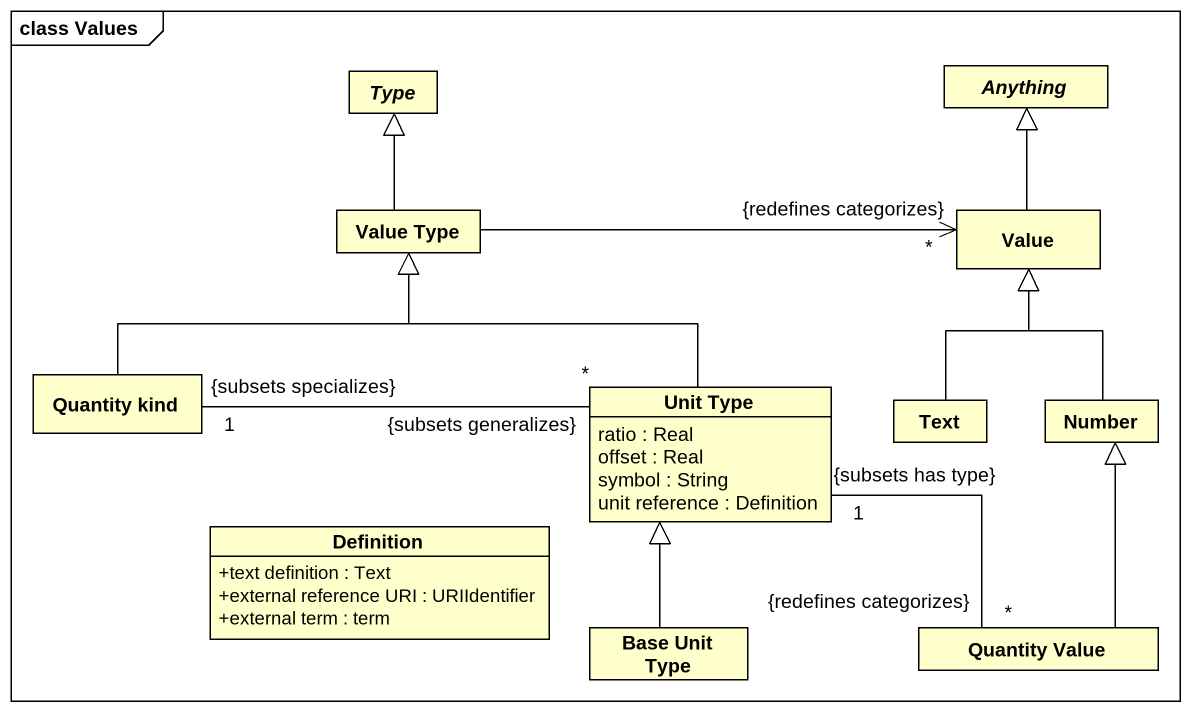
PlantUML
@startuml
mainframe class Values
hide circle
hide empty members
skinparam classAttributeIconSize 0
abstract class Type
abstract class Anything
class "Value Type" as Value_Type
class Value
class "Quantity kind" as Quantity_kind
class "Unit Type" as Unit_Type {
  ratio : Real
  offset : Real
  symbol : String
  unit reference : Definition
}
class Text
class Number
class Definition {
  +text definition : Text
  +external reference URI : URIIdentifier
  +external term : term
}
class "Base Unit Type" as Base_Unit_Type
class "Quantity Value" as Quantity_Value
Value_Type -up-|> Type
Value_Type -right-> "{redefines categorizes}\n*" Value
Value -up-|> Anything
Quantity_kind -right-|> Value_Type
Unit_Type -up-|> Value_Type
Unit_Type "*\n{subsets generalizes}" -left- "1\n{subsets specializes}" Quantity_kind
Unit_Type "1\n{subsets has type}" -right- "{redefines categorizes}\n*" Quantity_Value
Text -up-|> Value
Number -up-|> Value
Base_Unit_Type -up-|> Unit_Type
Quantity_Value -up-|> Number
@enduml
